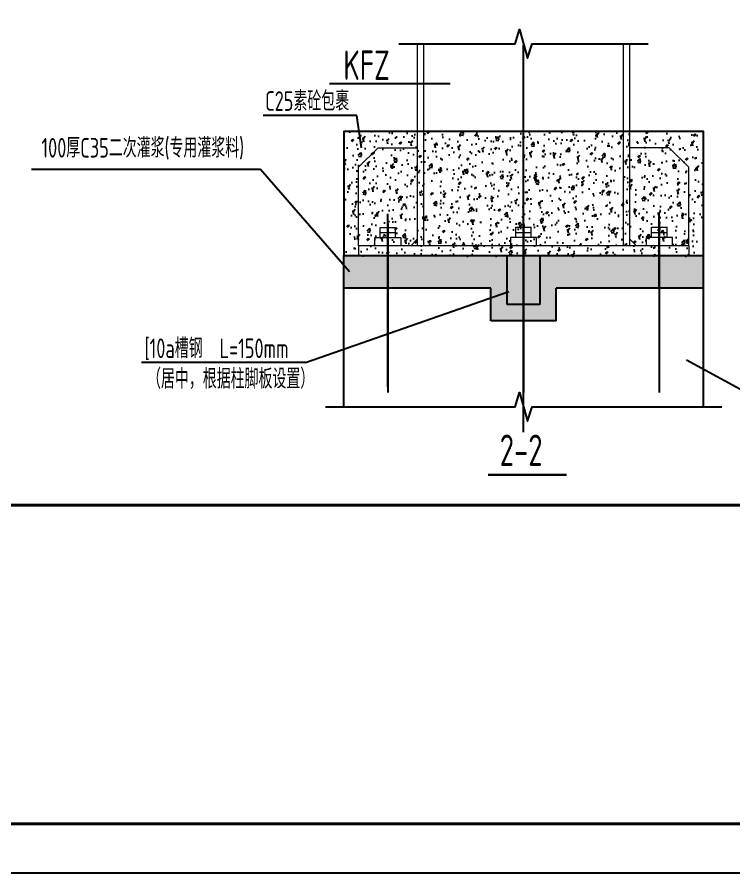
# Model space of a CAD drawing. Extents: x 447413 to 2975780, y -1432727 to 1301644.
# Drawn here: x 2706339 to 2728257, y 51920 to 78130 of the extents above; entities that cross this region are included whole.
import ezdxf
from ezdxf.enums import TextEntityAlignment as Align

# ---------------------------------------------------------------- set-up
doc = ezdxf.new("R2010")
doc.units = 0
doc.header["$LTSCALE"] = 1000
doc.header["$MEASUREMENT"] = 0
for name, color, linetype in [('10', 7, 'Continuous'), ('COLU_DE_NUM', 7, 'Continuous'), ('DIM_LEAD', 3, 'Continuous'), ('DIM_SYMB', 3, 'Continuous'), ('DOTE', 1, 'Continuous'), ('HATCH', 254, 'Continuous'), ('REINL', 1, 'Continuous'), ('THIN', 7, 'Continuous'), ('图框', 253, 'Continuous'), ('焊缝标注', 253, 'Continuous'), ('螺栓孔标注', 253, 'Continuous')]:
    doc.layers.add(name, color=color, linetype=linetype)
doc.layers.add('20', color=2, linetype='Continuous', lineweight=18)
doc.layers.add('锚栓', color=1, linetype='Continuous', lineweight=18)
doc.styles.add('PkpmHz', font='Pkpmeng', dxfattribs={"width": 0.6, "bigfont": 'hztxt'})
doc.styles.add('TSSD_Label', font='Tssdeng.shx', dxfattribs={"width": 0.7, "bigfont": 'hztxt.shx'})

# ---------------------------------------------------------------- blocks, each defined once
blk = doc.blocks.new('A$C6B0021A6')
at = {"layer": '图框', "color": 2, "const_width": 40, "elevation": -84000}
blk.add_lwpolyline([(20, 84120), (118920, 84120), (118920, 20), (20, 20)], close=True, dxfattribs=at)
at = {"layer": '图框', "color": 153, "const_width": 58, "elevation": -84000}
for points in [[(111420, 1020), (2520, 1020), (2520, 83120), (111420, 83120)], [(111420, 83120), (117920, 83120), (117920, 1020), (111420, 1020)]]:
    blk.add_lwpolyline(points, close=True, dxfattribs=at)

msp = doc.modelspace()

# ---------------------------------------------------------------- hatches: boundary and pattern name
at = {"layer": 'HATCH'}
h = msp.add_hatch(dxfattribs=at)
h.set_pattern_fill('AR-CONC', color=256, scale=400)
h.set_pattern_definition([(50, (-12342589.76, -305814.4), (728.738676, -63.756342), [76.2, -838.2]), (355, (-12342589.8, -305814.4), (-140.971304, 764.22657), [60.96, -670.56]), (100.451, (-12342529, -305819.7), (587.770007, 700.46675), [64.76, -712.36]), (46.1842, (-12342589.8, -305611.2), (1084.316164, -168.16931), [114.3, -1257.3]), (96.6356, (-12342499.4, -305625.2), (949.61694, 989.70222), [97.14, -1068.54]), (351.184, (-12342589.8, -305611.2), (949.61842, 989.70047), [91.44, -1005.84]), (21, (-12342488.16, -305662), (606.45952, -409.062074), [76.2, -838.2]), (326, (-12342488.2, -305662), (247.208113, 736.751864), [60.96, -670.56]), (71.4514, (-12342437.6, -305696.1), (853.665963, 327.69143), [64.76, -712.36]), (37.5, (-12342589.76, -305814.4), (12.354413, 338.2201555), [0, -662.432, 0, -680.72, 0, -673.1]), (7.5, (-12342589.76, -305814.4), (267.27865, 400.722299), [0, -388.112, 0, -647.192, 0, -256.54]), (327.5, (-12342816.33, -305814.4), (542.3623807, -22.914976), [0, -254, 0, -792.48, 0, -1051.56]), (317.5, (-12342917.93, -305814.4), (592.516726, 101.705964), [0, -330.2, 0, -526.288, 0, -746.76])])
h.paths.add_polyline_path([(2716326.2, 70814.9), (2727326.2, 70814.9), (2727326.2, 74634.9), (2716326.2, 74634.9)])
h = msp.add_hatch(dxfattribs=at)
h.set_pattern_fill('AR-CONC', color=256, scale=200)
h.set_pattern_definition([(50, (-12342589.76, -305794.4), (364.369338, -31.878171), [38.1, -419.1]), (355, (-12342589.76, -305794.4), (-70.485652, 382.113286), [30.48, -335.28]), (100.451, (-12342559.4, -305797.06), (293.885003, 350.233376), [32.38, -356.18]), (46.1842, (-12342589.76, -305692.8), (542.158082, -84.084656), [57.15, -628.65]), (96.6356, (-12342544.6, -305699.8), (474.808469, 494.851112), [48.57, -534.27]), (351.184, (-12342589.76, -305692.8), (474.809212, 494.850236), [45.72, -502.92]), (21, (-12342538.96, -305718.2), (303.2297597, -204.531037), [38.1, -419.1]), (326, (-12342538.96, -305718.2), (123.604057, 368.375932), [30.48, -335.28]), (71.4514, (-12342513.7, -305735.24), (426.8329815, 163.8457154), [32.38, -356.18]), (37.5, (-12342589.76, -305794.4), (6.1772065, 169.1100777), [0, -331.216, 0, -340.36, 0, -336.55]), (7.5, (-12342589.76, -305794.4), (133.639325, 200.3611496), [0, -194.056, 0, -323.596, 0, -128.27]), (327.5, (-12342703.05, -305794.4), (271.1811903, -11.457488), [0, -127, 0, -396.24, 0, -525.78]), (317.5, (-12342753.85, -305794.4), (296.2583628, 50.852982), [0, -165.1, 0, -263.144, 0, -373.38])])
h.paths.add_polyline_path([(2717676.2, 70834.9), (2716326.2, 70834.9), (2716326.2, 69834.9), (2717676.2, 69834.9)], flags=17)
h.paths.add_polyline_path([(2717676.2, 70834.9), (2717676.2, 69834.9), (2720826.2, 69834.9), (2720826.2, 68834.9), (2721826.2, 68834.9), (2721826.2, 70834.9)], flags=17)
h.paths.add_polyline_path([(2721826.2, 68834.9), (2722826.2, 68834.9), (2722826.2, 69834.9), (2725976.2, 69834.9), (2725976.2, 70834.9), (2721826.2, 70834.9)])
h.paths.add_polyline_path([(2725976.2, 70834.9), (2725976.2, 69834.9), (2727326.2, 69834.9), (2727326.2, 70834.9)], flags=17)

# ---------------------------------------------------------------- linework, layer by layer
for p, q in [((2721326.2, 69335.2, 252000), (2721326.2, 70834.9, 252000)), ((2722326.2, 70834.9, 252000), (2722326.2, 69335.2, 252000)), ((2722326.2, 69335.2, 252000), (2721326.2, 69335.2, 252000))]:
    msp.add_line(p, q)
at = {"layer": '10', "color": 3, "lineweight": 18, "ltscale": 100}
for p, q in [((2718576.2, 77268.9, 252000), (2718576.2, 71134.9, 252000)), ((2718776.2, 71134.9, 252000), (2718776.2, 77268.9, 252000)), ((2724876.2, 77268.9, 252000), (2724876.2, 71134.9, 252000)), ((2725076.2, 71134.9, 252000), (2725076.2, 77268.9, 252000))]:
    msp.add_line(p, q, dxfattribs=at)
at = {"layer": '20', "ltscale": 100}
for p, q in [((2716776.2, 73534.9, 252000), (2717376.2, 74134.9, 252000)), ((2717376.2, 74134.9, 252000), (2718576.2, 74134.9, 252000)), ((2726276.2, 74134.9, 252000), (2725076.2, 74134.9, 252000)), ((2726876.2, 73534.9, 252000), (2726276.2, 74134.9, 252000)), ((2716776.2, 71134.9, 252000), (2716776.2, 73534.9, 252000)), ((2726876.2, 71134.9, 252000), (2726876.2, 73534.9, 252000)), ((2717276.2, 71384.9, 252000), (2718076.2, 71384.9, 252000)), ((2717276.2, 71134.9, 252000), (2717276.2, 71384.9, 252000)), ((2718076.2, 71384.9, 252000), (2718076.2, 71134.9, 252000)), ((2718576.2, 71334.9, 252000), (2718376.2, 71134.9, 252000)), ((2722226.2, 71384.9, 252000), (2721426.2, 71384.9, 252000)), ((2721426.2, 71384.9, 252000), (2721426.2, 71134.9, 252000)), ((2722226.2, 71134.9, 252000), (2722226.2, 71384.9, 252000)), ((2725076.2, 71334.9, 252000), (2725276.2, 71134.9, 252000)), ((2726376.2, 71384.9, 252000), (2725576.2, 71384.9, 252000)), ((2725576.2, 71384.9, 252000), (2725576.2, 71134.9, 252000)), ((2726376.2, 71134.9, 252000), (2726376.2, 71384.9, 252000)), ((2726876.2, 71134.9, 252000), (2716776.2, 71134.9, 252000)), ((2716776.2, 71134.9, 252000), (2716776.2, 70834.9, 252000)), ((2726876.2, 71134.9, 252000), (2726876.2, 70834.9, 252000)), ((2726876.2, 70834.9, 252000), (2716776.2, 70834.9, 252000))]:
    msp.add_line(p, q, dxfattribs=at)
at = {"layer": 'DIM_SYMB', "const_width": 75, "elevation": 252000}
msp.add_lwpolyline([(2720736.2, 64130.6), (2723147.4, 64130.6)], dxfattribs=at)
at = {"layer": 'DOTE'}
for p, q in [((2721826.2, 65431.7, 252000), (2721826.2, 77268.9, 252000)), ((2717676.2, 66822.1, 252000), (2717676.2, 72116.9, 252000)), ((2725976.2, 69838.3, 252000), (2725976.2, 72116.9, 252000))]:
    msp.add_line(p, q, dxfattribs=at)
at = {"layer": 'REINL', "const_width": 60, "elevation": 252000}
for points in [[(2717676.2, 71824), (2717676.2, 66643.4)], [(2721826.2, 71824), (2721826.2, 66643.4)], [(2725976.2, 71824), (2725976.2, 66643.4)]]:
    msp.add_lwpolyline(points, dxfattribs=at)
at = {"layer": 'THIN'}
for p, q in [((2706779.6, 73479.8, 252000), (2713783.6, 73479.8, 252000)), ((2713783.6, 73479.8, 252000), (2716500.7, 70346.4, 252000)), ((2716326.2, 66210.5, 252000), (2716326.2, 70834.9, 252000)), ((2727326.2, 66210.5, 252000), (2727326.2, 70834.9, 252000)), ((2715157.2, 67567.5, 252000), (2721375.9, 69737.9, 252000)), ((2720826.2, 69834.9, 252000), (2716326.2, 69834.9, 252000)), ((2720826.2, 68834.9, 252000), (2720826.2, 69834.9, 252000)), ((2727326.2, 69834.9, 252000), (2722826.2, 69834.9, 252000)), ((2722826.2, 68834.9, 252000), (2722826.2, 69834.9, 252000)), ((2722826.2, 68834.9, 252000), (2720826.2, 68834.9, 252000)), ((2715157.2, 67567.5, 252000), (2710138.2, 67567.5, 252000))]:
    msp.add_line(p, q, dxfattribs=at)
at = {"layer": 'THIN', "elevation": 252000}
for points in [[(2718016.2, 77310.4), (2721566.2, 77310.4), (2721706.2, 77750.4), (2721946.2, 76870.4), (2722086.2, 77310.4), (2725636.2, 77310.4)], [(2716326.2, 70834.9), (2727326.2, 70834.9), (2727326.2, 74634.9), (2716326.2, 74634.9), (2716326.2, 70834.9)], [(2715766.2, 66210.5), (2721566.2, 66210.5), (2721706.2, 66650.5), (2721946.2, 65770.5), (2722086.2, 66210.5), (2727886.2, 66210.5)]]:
    msp.add_lwpolyline(points, dxfattribs=at)
at = {"layer": '螺栓孔标注', "ltscale": 100}
for p, q in [((2715895, 76095.6, 252000), (2719585.3, 76095.6, 252000)), ((2716724.2, 75121.6, 252000), (2713858, 75121.6, 252000)), ((2716870.3, 74131.9, 252000), (2716724.2, 75121.6, 252000)), ((2729071.9, 66398.7, 252000), (2726803.3, 67633.4, 252000))]:
    msp.add_line(p, q, dxfattribs=at)
at = {"layer": '锚栓'}
for p, q in [((2717439.9, 71696.6, 252000), (2717676.2, 71696.6, 252000)), ((2717439.9, 71536.6, 252000), (2717439.9, 71696.6, 252000)), ((2717676.2, 71536.6, 252000), (2717676.2, 71696.6, 252000)), ((2717676.2, 71696.6, 252000), (2717912.4, 71696.6, 252000)), ((2717912.4, 71536.6, 252000), (2717912.4, 71696.6, 252000)), ((2721589.9, 71704.9, 252000), (2721826.2, 71704.9, 252000)), ((2721589.9, 71544.9, 252000), (2721589.9, 71704.9, 252000)), ((2721826.2, 71544.9, 252000), (2721826.2, 71704.9, 252000)), ((2721826.2, 71704.9, 252000), (2722062.4, 71704.9, 252000)), ((2722062.4, 71544.9, 252000), (2722062.4, 71704.9, 252000)), ((2725739.9, 71704.9, 252000), (2725976.2, 71704.9, 252000)), ((2725739.9, 71544.9, 252000), (2725739.9, 71704.9, 252000)), ((2725976.2, 71544.9, 252000), (2725976.2, 71704.9, 252000)), ((2725976.2, 71704.9, 252000), (2726212.4, 71704.9, 252000)), ((2726212.4, 71544.9, 252000), (2726212.4, 71704.9, 252000)), ((2717439.9, 71536.6, 252000), (2717676.2, 71536.6, 252000)), ((2717439.9, 71376.6, 252000), (2717439.9, 71536.6, 252000)), ((2717676.2, 71134.9, 252000), (2717676.2, 71544.9, 252000)), ((2717676.2, 71536.6, 252000), (2717912.4, 71536.6, 252000)), ((2717912.4, 71376.6, 252000), (2717912.4, 71536.6, 252000)), ((2721589.9, 71544.9, 252000), (2721826.2, 71544.9, 252000)), ((2721589.9, 71384.9, 252000), (2721589.9, 71544.9, 252000)), ((2721826.2, 71134.9, 252000), (2721826.2, 71544.9, 252000)), ((2721826.2, 71544.9, 252000), (2722062.4, 71544.9, 252000)), ((2722062.4, 71384.9, 252000), (2722062.4, 71544.9, 252000)), ((2725739.9, 71544.9, 252000), (2725976.2, 71544.9, 252000)), ((2725739.9, 71384.9, 252000), (2725739.9, 71544.9, 252000)), ((2725976.2, 71134.9, 252000), (2725976.2, 71544.9, 252000)), ((2725976.2, 71544.9, 252000), (2726212.4, 71544.9, 252000)), ((2726212.4, 71384.9, 252000), (2726212.4, 71544.9, 252000))]:
    msp.add_line(p, q, dxfattribs=at)

# ---------------------------------------------------------------- block references
at = {"xscale": 1.5, "yscale": 1.5, "zscale": 1.5, "rotation": 270}
msp.add_blockref('A$C6B0021A6', (2617168.3, 230330.5, 252000), dxfattribs=at)

# ---------------------------------------------------------------- texts
at = {"layer": 'COLU_DE_NUM', "style": 'TSSD_Label', "width": 0.7}
msp.add_text('2-2', height=960, dxfattribs=at).set_placement((2721751.2, 64880.6, 252000), align=Align.MIDDLE)
at = {"layer": 'DIM_LEAD', "color": 7, "style": 'PkpmHz', "width": 0.71}
msp.add_text('C25素砼包裹', height=600, dxfattribs=at).set_placement((2715207.7, 75262.9, 252000), align=Align.CENTER)
msp.add_text('100厚C35二次灌浆(专用灌浆料)', height=600, dxfattribs=at).set_placement((2710181.8, 74135.9, 252000), align=Align.MIDDLE)
for s, p in [('[10a槽钢  L=150mm', (2710233.3, 67698.7, 252000)), ('（居中，根据柱脚板设置）', (2710312.3, 66766.6, 252000))]:
    msp.add_text(s, height=600, dxfattribs=at).set_placement(p)
at = {"layer": '焊缝标注', "style": 'PkpmHz', "width": 0.71}
msp.add_text('KFZ', height=900, dxfattribs=at).set_placement((2717026, 76208.8, 252000), align=Align.CENTER)

doc.saveas('drawing.dxf')
